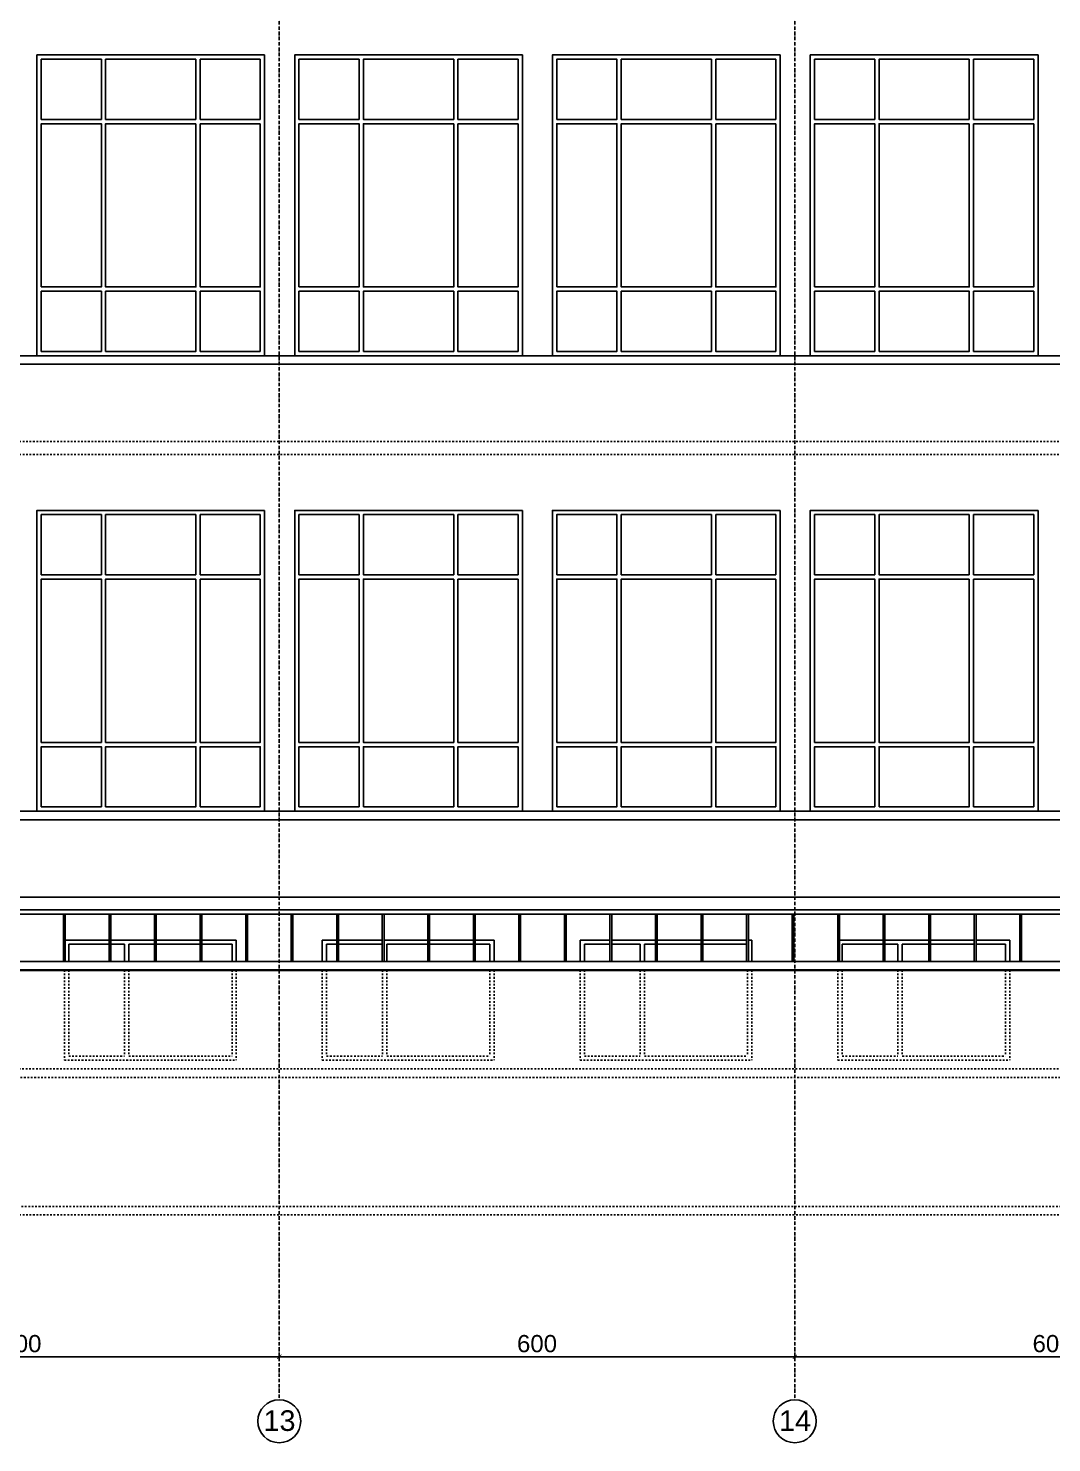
# Model space of a CAD drawing. Header units: inches. Extents: x -72385 to 39588, y -6525 to 66685.
# Drawn here: x -353 to 838, y 17991 to 19637 of the extents above; entities that cross this region are included whole.
import ezdxf

# ---------------------------------------------------------------- set-up
doc = ezdxf.new("R2010")
doc.units = ezdxf.units.IN
doc.header["$MEASUREMENT"] = 0
doc.linetypes.add('DashDot', pattern=[0.6, 0.4, -0.1, 0, -0.1])
doc.linetypes.add('Hidden', pattern=[0.4, 0.2, -0.2])
for name, color, linetype, lineweight in [('Надписи коти външни', 252, 'Continuous', 25), ('Надписи Оси', 252, 'Continuous', 25), ('Оси', 252, 'DashDot', 25), ('Фасади Разрези дебело', 7, 'Continuous', 35), ('Фасади Разрези пунктир', 253, 'Hidden', 25), ('Фасади Разрези тънко', 253, 'Continuous', 25)]:
    doc.layers.add(name, color=color, linetype=linetype, lineweight=lineweight)
doc.styles.add('Arial Regular', font='arial.ttf')
doc.styles.get("Standard").update_dxf_attribs({"font": 'arial.ttf'})
doc.dimstyles.new('Annotative', dxfattribs={"dimscale": 0, "dimtxt": 20, "dimasz": 5, "dimexe": 5, "dimexo": 5, "dimgap": 5, "dimtad": 1, "dimdec": 0, "dimzin": 0, "dimdsep": 46, "dimtxsty": 'Standard', "dimblk": 'ARCHTICK', "dimcen": 5, "dimdle": 5, "dimadec": 0, "dimazin": 0, "dimtfac": 1, "dimtdec": 0, "dimtofl": 0, "dimtmove": 0, "dimatfit": 3, "dimldrblk": 'ARCHTICK', "dimfxl": 5, "dimfxlon": 1, "dimtolj": 1, "dimtzin": 0, "dimarcsym": 1})

# ---------------------------------------------------------------- blocks, each defined once
blk = doc.blocks.new('_ArchTick')
at = {"color": 0, "linetype": 'ByBlock', "const_width": 0.15}
blk.add_lwpolyline([(-0.5, -0.5), (0.5, 0.5)], dxfattribs=at)
blk = doc.blocks.new('*D6975')
at = {"layer": 'Defpoints', "color": 0, "ltscale": 10, "transparency": 16777216}
for p in [(1138.957851424831, 18090.92473190827), (538.9578514248315, 18040.92473190827), (1138.957851424831, 18040.92473190827)]:
    blk.add_point(p, dxfattribs=at)
at = {"layer": 'Надписи коти външни', "color": 0, "lineweight": -2, "ltscale": 10, "transparency": 16777216}
for p, q in [((533.9578514248315, 18090.92473190827), (1143.957851424831, 18090.92473190827)), ((538.9578514248315, 18085.92473190827), (538.9578514248315, 18095.92473190827)), ((1138.957851424831, 18085.92473190827), (1138.957851424831, 18095.92473190827))]:
    blk.add_line(p, q, dxfattribs=at)
at = {"layer": 'Надписи коти външни', "color": 0, "lineweight": -2, "ltscale": 10, "transparency": 16777216, "xscale": 5, "yscale": 5, "zscale": 5, "rotation": 180}
blk.add_blockref('_ArchTick', (538.9578514248315, 18090.92473190827), dxfattribs=at)
at = {"layer": 'Надписи коти външни', "color": 0, "lineweight": -2, "ltscale": 10, "transparency": 16777216, "xscale": 5, "yscale": 5, "zscale": 5}
blk.add_blockref('_ArchTick', (1138.957851424831, 18090.92473190827), dxfattribs=at)
at = {"layer": 'Надписи коти външни', "color": 0, "ltscale": 10, "transparency": 16777216, "insert": (838.9578514248315, 18106.1361916627), "char_height": 20, "attachment_point": 5}
blk.add_mtext('\\A1;600', dxfattribs=at)
blk = doc.blocks.new('*D6977')
at = {"layer": 'Defpoints', "color": 0, "ltscale": 10, "transparency": 16777216}
for p in [(538.9578514248315, 18090.92473190827), (-61.04214857516854, 18040.92473190827), (538.9578514248315, 18040.92473190827)]:
    blk.add_point(p, dxfattribs=at)
at = {"layer": 'Надписи коти външни', "color": 0, "lineweight": -2, "ltscale": 10, "transparency": 16777216}
for p, q in [((-66.04214857516854, 18090.92473190827), (543.9578514248315, 18090.92473190827)), ((-61.04214857516854, 18085.92473190827), (-61.04214857516854, 18095.92473190827)), ((538.9578514248315, 18085.92473190827), (538.9578514248315, 18095.92473190827))]:
    blk.add_line(p, q, dxfattribs=at)
at = {"layer": 'Надписи коти външни', "color": 0, "lineweight": -2, "ltscale": 10, "transparency": 16777216, "xscale": 5, "yscale": 5, "zscale": 5, "rotation": 180}
blk.add_blockref('_ArchTick', (-61.04214857516854, 18090.92473190827), dxfattribs=at)
at = {"layer": 'Надписи коти външни', "color": 0, "lineweight": -2, "ltscale": 10, "transparency": 16777216, "xscale": 5, "yscale": 5, "zscale": 5}
blk.add_blockref('_ArchTick', (538.9578514248315, 18090.92473190827), dxfattribs=at)
at = {"layer": 'Надписи коти външни', "color": 0, "ltscale": 10, "transparency": 16777216, "insert": (238.9578514248315, 18106.1361916627), "char_height": 20, "attachment_point": 5}
blk.add_mtext('\\A1;600', dxfattribs=at)
blk = doc.blocks.new('*D6978')
at = {"layer": 'Defpoints', "color": 0, "ltscale": 10, "transparency": 16777216}
for p in [(-61.04214857516854, 18090.92473190827), (-661.0421485751685, 18040.92473190827), (-61.04214857516854, 18040.92473190827)]:
    blk.add_point(p, dxfattribs=at)
at = {"layer": 'Надписи коти външни', "color": 0, "lineweight": -2, "ltscale": 10, "transparency": 16777216}
for p, q in [((-666.0421485751685, 18090.92473190827), (-56.04214857516854, 18090.92473190827)), ((-661.0421485751685, 18085.92473190827), (-661.0421485751685, 18095.92473190827)), ((-61.04214857516854, 18085.92473190827), (-61.04214857516854, 18095.92473190827))]:
    blk.add_line(p, q, dxfattribs=at)
at = {"layer": 'Надписи коти външни', "color": 0, "lineweight": -2, "ltscale": 10, "transparency": 16777216, "xscale": 5, "yscale": 5, "zscale": 5, "rotation": 180}
blk.add_blockref('_ArchTick', (-661.0421485751685, 18090.92473190827), dxfattribs=at)
at = {"layer": 'Надписи коти външни', "color": 0, "lineweight": -2, "ltscale": 10, "transparency": 16777216, "xscale": 5, "yscale": 5, "zscale": 5}
blk.add_blockref('_ArchTick', (-61.04214857516854, 18090.92473190827), dxfattribs=at)
at = {"layer": 'Надписи коти външни', "color": 0, "ltscale": 10, "transparency": 16777216, "insert": (-361.0421485751685, 18106.1361916627), "char_height": 20, "attachment_point": 5}
blk.add_mtext('\\A1;600', dxfattribs=at)

msp = doc.modelspace()

# ---------------------------------------------------------------- linework, layer by layer
at = {"layer": 'Надписи Оси', "ltscale": 50}
for centre in [(-61.04214857516854, 18015.92473190827), (538.9578514248315, 18015.92473190827)]:
    msp.add_circle(centre, 25, dxfattribs=at)
at = {"layer": 'Оси', "ltscale": 10}
for p, q in [((-61.04214857516856, 21090.92473190828), (-61.04214857516854, 18040.92473190827)), ((538.9578514248315, 21090.92473190828), (538.9578514248315, 18040.92473190827))]:
    msp.add_line(p, q, dxfattribs=at)
at = {"layer": 'Фасади Разрези дебело', "ltscale": 10, "extrusion": (1.209102262755835e-15, 1, -2.220446049250313e-16)}
msp.add_line((-7523.617710028434, 18540.92473190827), (5572.362360510335, 18540.92473190826), dxfattribs=at)
at = {"layer": 'Фасади Разрези пунктир', "ltscale": 10, "extrusion": (1.209102262755835e-15, 1, -2.220446049250313e-16)}
for p, q in [((-7023.617710028434, 19155.92473190827), (3552.239193315716, 19155.92473190825)), ((-7023.617710028434, 19140.92473190827), (3552.239193315716, 19140.92473190824)), ((-7023.617710028434, 18610.92473190827), (3552.239193315716, 18610.92473190824)), ((-311.0193607820347, 18435.92473190826), (-111.0031545722013, 18435.92473190827)), ((-306.0193607820347, 18440.92473190827), (-241.0193607820347, 18440.92473190826)), ((-236.0193607820347, 18440.92473190826), (-116.0031545722022, 18440.92473190826)), ((-10.99505146730098, 18435.92473190826), (189.0211547425324, 18435.92473190827)), ((-5.995051467300982, 18440.92473190827), (59.00494853269902, 18440.92473190826)), ((64.00494853269902, 18440.92473190826), (184.0211547425315, 18440.92473190826)), ((289.0292578474136, 18435.92473190826), (489.045464057247, 18435.92473190826)), ((294.0292578474136, 18440.92473190827), (359.0292578474136, 18440.92473190826)), ((364.0292578474136, 18440.92473190826), (484.0454640572461, 18440.92473190826)), ((589.0535671621483, 18435.92473190827), (789.0697733719808, 18435.92473190827)), ((594.0535671621474, 18440.92473190827), (659.0535671621474, 18440.92473190826)), ((664.0535671621483, 18440.92473190826), (784.0697733719817, 18440.92473190826)), ((-628.1035680219584, 18425.92473190826), (4151.339606765436, 18425.92473190826)), ((-658.1019474009695, 18415.92473190826), (4181.342037696915, 18415.92473190826)), ((-7023.617710028434, 18255.92473190826), (5072.362360510333, 18255.92473190826)), ((-1909.030726457766, 18265.92473190826), (5072.362360510337, 18265.92473190825))]:
    msp.add_line(p, q, dxfattribs=at)
at = {"layer": 'Фасади Разрези пунктир', "ltscale": 10}
for p, q in [((-311.0193607820329, 18540.92473190826), (-311.0193607820347, 18435.92473190826)), ((-306.0193607820347, 18540.92473190826), (-306.0193607820347, 18440.92473190827)), ((-241.0193607820347, 18540.92473190826), (-241.0193607820347, 18440.92473190826)), ((-236.0193607820338, 18540.92473190826), (-236.0193607820356, 18440.92473190826)), ((-116.0031545722013, 18540.92473190826), (-116.0031545722022, 18440.92473190826)), ((-111.0031545722004, 18540.92473190826), (-111.0031545722013, 18435.92473190827)), ((-10.99505146730189, 18540.92473190826), (-10.99505146730098, 18435.92473190826)), ((-5.995051467301892, 18540.92473190826), (-5.995051467300982, 18440.92473190827)), ((59.00494853269811, 18540.92473190826), (59.00494853269902, 18440.92473190826)), ((64.00494853269902, 18540.92473190826), (64.00494853269811, 18440.92473190826)), ((184.0211547425315, 18540.92473190826), (184.0211547425315, 18440.92473190826)), ((189.0211547425324, 18540.92473190826), (189.0211547425324, 18435.92473190827)), ((289.0292578474146, 18540.92473190826), (289.0292578474136, 18435.92473190826)), ((294.0292578474127, 18540.92473190826), (294.0292578474136, 18440.92473190827)), ((359.0292578474136, 18540.92473190826), (359.0292578474136, 18440.92473190826)), ((364.0292578474136, 18540.92473190826), (364.0292578474127, 18440.92473190826)), ((484.045464057248, 18540.92473190826), (484.0454640572461, 18440.92473190826)), ((489.045464057248, 18540.92473190826), (489.045464057247, 18435.92473190826)), ((589.0535671621474, 18540.92473190826), (589.0535671621483, 18435.92473190827)), ((594.0535671621456, 18540.92473190826), (594.0535671621474, 18440.92473190827)), ((659.0535671621456, 18540.92473190826), (659.0535671621474, 18440.92473190826)), ((664.0535671621492, 18540.92473190826), (664.0535671621483, 18440.92473190826)), ((784.069773371979, 18540.92473190826), (784.0697733719817, 18440.92473190826)), ((789.0697733719808, 18540.92473190826), (789.0697733719808, 18435.92473190827))]:
    msp.add_line(p, q, dxfattribs=at)
at = {"layer": 'Фасади Разрези тънко', "ltscale": 10}
for p, q in [((-158.0549493925118, 19600.92473190826), (-158.0549493925137, 19530.92473190826)), ((-153.0549493924955, 19600.92473190826), (-153.0549493924982, 19530.92473190826)), ((-83.05494939250184, 19600.92473190826), (-83.05494939249729, 19530.92473190826)), ((141.9693599222082, 19600.92473190826), (141.9693599222064, 19530.92473190826)), ((146.9693599222237, 19600.92473190826), (146.9693599222219, 19530.92473190826)), ((216.9693599222182, 19600.92473190826), (216.9693599222228, 19530.92473190826)), ((441.9936692369365, 19600.92473190826), (441.9936692369338, 19530.92473190826)), ((446.993669236952, 19600.92473190826), (446.9936692369502, 19530.92473190826)), ((516.9936692369456, 19600.92473190826), (516.9936692369511, 19530.92473190826)), ((742.0179785516639, 19600.92473190826), (742.0179785516611, 19530.92473190826)), ((747.0179785516793, 19600.92473190826), (747.0179785516766, 19530.92473190826)), ((817.017978551673, 19600.92473190826), (817.0179785516784, 19530.92473190826)), ((-158.05494939251, 19070.92473190825), (-158.0549493925118, 19000.92473190826)), ((-153.0549493924946, 19070.92473190826), (-153.0549493924964, 19000.92473190826)), ((-83.05494939250002, 19070.92473190826), (-83.05494939249638, 19000.92473190826)), ((141.9693599222101, 19070.92473190826), (141.9693599222082, 19000.92473190826)), ((146.9693599222255, 19070.92473190826), (146.9693599222237, 19000.92473190827)), ((216.9693599222192, 19070.92473190826), (216.9693599222246, 19000.92473190826)), ((441.9936692369383, 19070.92473190826), (441.9936692369347, 19000.92473190826)), ((446.9936692369538, 19070.92473190826), (446.9936692369511, 19000.92473190826)), ((516.9936692369474, 19070.92473190826), (516.993669236952, 19000.92473190826)), ((742.0179785516657, 19070.92473190826), (742.017978551663, 19000.92473190826)), ((747.0179785516812, 19070.92473190826), (747.0179785516784, 19000.92473190826)), ((817.0179785516748, 19070.92473190826), (817.0179785516793, 19000.92473190826)), ((-312.1035680219575, 18605.9247319083), (-312.1035680219584, 18550.92473190831)), ((-310.1035680219575, 18605.92473190831), (-310.1035680219593, 18550.9247319083)), ((-259.1035680219575, 18605.9247319083), (-259.1035680219584, 18550.9247319083)), ((-257.1035680219584, 18605.9247319083), (-257.1035680219602, 18550.9247319083)), ((-206.1035680219584, 18605.9247319083), (-206.1035680219575, 18550.9247319083)), ((-204.1035680219584, 18605.9247319083), (-204.1035680219593, 18550.9247319083)), ((-153.1035680219584, 18605.92473190827), (-153.1035680219584, 18550.92473190826)), ((-151.1035680219584, 18605.92473190827), (-151.1035680219584, 18550.92473190827)), ((-100.1035680219584, 18605.92473190826), (-100.1035680219584, 18550.92473190826)), ((-98.10356802195747, 18605.92473190826), (-98.10356802195838, 18550.92473190826)), ((-47.10356802195747, 18605.92473190826), (-47.10356802195838, 18550.92473190826)), ((-45.10356802195747, 18605.92473190826), (-45.10356802195747, 18550.92473190826)), ((5.896431978042528, 18605.9247319082), (5.896431978041619, 18550.9247319082)), ((7.896431978042528, 18605.92473190821), (7.89643197804071, 18550.9247319082)), ((58.89643197804253, 18605.9247319082), (58.89643197804162, 18550.9247319082)), ((60.89643197804253, 18605.9247319082), (60.89643197804162, 18550.9247319082)), ((111.8964319780434, 18605.92473190825), (111.8964319780425, 18550.92473190825)), ((113.8964319780425, 18605.92473190825), (113.8964319780416, 18550.92473190825)), ((164.8964319780425, 18605.92473190825), (164.8964319780425, 18550.92473190824)), ((166.8964319780425, 18605.92473190825), (166.8964319780416, 18550.92473190825)), ((217.8964319780425, 18605.92473190824), (217.8964319780416, 18550.92473190824)), ((219.8964319780425, 18605.92473190824), (219.8964319780416, 18550.92473190824)), ((270.8964319780416, 18605.92473190821), (270.8964319780416, 18550.92473190821)), ((272.8964319780425, 18605.92473190821), (272.8964319780416, 18550.92473190821)), ((323.8964319780425, 18605.92473190821), (323.8964319780416, 18550.92473190821)), ((325.8964319780425, 18605.92473190821), (325.8964319780416, 18550.92473190821)), ((376.8964319780425, 18605.9247319082), (376.8964319780416, 18550.9247319082)), ((378.8964319780425, 18605.92473190821), (378.8964319780416, 18550.9247319082)), ((429.8964319780425, 18605.92473190821), (429.8964319780416, 18550.9247319082)), ((431.8964319780425, 18605.9247319082), (431.8964319780425, 18550.92473190821)), ((482.8964319780425, 18605.9247319082), (482.8964319780425, 18550.9247319082)), ((484.8964319780416, 18605.9247319082), (484.8964319780416, 18550.9247319082)), ((535.8964319780425, 18605.92473190825), (535.8964319780425, 18550.92473190825)), ((537.8964319780425, 18605.92473190825), (537.8964319780416, 18550.92473190825)), ((588.8964319780434, 18605.92473190825), (588.8964319780416, 18550.92473190824)), ((590.8964319780425, 18605.92473190825), (590.8964319780416, 18550.92473190825)), ((641.8964319780434, 18605.92473190824), (641.8964319780416, 18550.92473190824)), ((643.8964319780425, 18605.92473190824), (643.8964319780416, 18550.92473190824)), ((694.8964319780434, 18605.92473190821), (694.8964319780425, 18550.92473190821)), ((696.8964319780434, 18605.92473190821), (696.8964319780425, 18550.92473190821)), ((747.8964319780434, 18605.92473190821), (747.8964319780425, 18550.92473190821)), ((749.8964319780434, 18605.92473190821), (749.8964319780416, 18550.92473190821)), ((800.8964319780434, 18605.9247319082), (800.8964319780425, 18550.9247319082)), ((802.8964319780434, 18605.92473190821), (802.8964319780425, 18550.9247319082)), ((-306.0193607820338, 18570.92473190826), (-306.0193607820347, 18550.92473190825)), ((-241.0193607820347, 18570.92473190826), (-241.0193607820347, 18550.92473190825)), ((-236.0193607820356, 18570.92473190826), (-236.0193607820347, 18550.92473190825)), ((-116.0031545722022, 18570.92473190826), (-116.0031545722013, 18550.92473190825)), ((-111.0031545722013, 18575.92473190826), (-111.0031545722013, 18550.92473190825)), ((-10.99505146730189, 18575.92473190826), (-10.99505146730098, 18550.92473190825)), ((-5.995051467300982, 18570.92473190826), (-5.995051467301892, 18550.92473190825)), ((64.00494853269811, 18570.92473190826), (64.00494853269902, 18550.92473190825)), ((184.0211547425315, 18570.92473190826), (184.0211547425324, 18550.92473190825)), ((189.0211547425315, 18575.92473190826), (189.0211547425324, 18550.92473190825)), ((289.0292578474136, 18575.92473190826), (289.0292578474136, 18550.92473190825)), ((294.0292578474146, 18570.92473190826), (294.0292578474127, 18550.92473190825)), ((359.0292578474136, 18570.92473190826), (359.0292578474127, 18550.92473190825)), ((364.0292578474127, 18570.92473190826), (364.0292578474136, 18550.92473190825)), ((489.045464057247, 18575.92473190826), (489.045464057247, 18550.92473190825)), ((594.0535671621483, 18570.92473190826), (594.0535671621474, 18550.92473190825)), ((659.0535671621483, 18570.92473190826), (659.0535671621465, 18550.92473190825)), ((664.0535671621483, 18570.92473190826), (664.0535671621474, 18550.92473190826)), ((784.0697733719808, 18570.92473190826), (784.0697733719808, 18550.92473190825)), ((789.0697733719808, 18575.92473190826), (789.0697733719808, 18550.92473190825))]:
    msp.add_line(p, q, dxfattribs=at)
at = {"layer": 'Фасади Разрези тънко', "ltscale": 10, "extrusion": (2.543104615781999e-15, 1, -2.220446049250313e-16)}
for p, q in [((-153.0549493924964, 19600.92473190827), (-83.05494939250184, 19600.92473190826)), ((146.9693599222237, 19600.92473190827), (216.9693599222182, 19600.92473190826)), ((446.993669236952, 19600.92473190826), (516.9936692369456, 19600.92473190826)), ((747.0179785516793, 19600.92473190827), (817.017978551673, 19600.92473190826)), ((-153.0549493924982, 19530.92473190826), (-83.05494939249002, 19530.92473190826)), ((-153.0549493925, 19525.92473190826), (-83.05494939249184, 19525.92473190826)), ((146.9693599222219, 19530.92473190826), (216.9693599222301, 19530.92473190826)), ((146.9693599222192, 19525.92473190827), (216.9693599222283, 19525.92473190826)), ((446.9936692369502, 19530.92473190826), (516.9936692369583, 19530.92473190826)), ((446.9936692369474, 19525.92473190826), (516.9936692369556, 19525.92473190826)), ((747.0179785516766, 19530.92473190826), (817.0179785516857, 19530.92473190826)), ((747.0179785516748, 19525.92473190826), (817.017978551683, 19525.92473190826)), ((-153.0549493924946, 19070.92473190826), (-83.05494939250002, 19070.92473190826)), ((146.9693599222255, 19070.92473190827), (216.9693599222192, 19070.92473190826)), ((446.9936692369538, 19070.92473190826), (516.9936692369474, 19070.92473190826)), ((747.0179785516812, 19070.92473190826), (817.0179785516748, 19070.92473190826)), ((-153.0549493924964, 19000.92473190826), (-83.0549493924891, 19000.92473190826)), ((-153.0549493924991, 18995.92473190826), (-83.05494939249093, 18995.92473190826)), ((146.9693599222237, 19000.92473190827), (216.9693599222319, 19000.92473190826)), ((146.969359922221, 18995.92473190826), (216.9693599222301, 18995.92473190826)), ((446.9936692369511, 19000.92473190826), (516.9936692369592, 19000.92473190826)), ((446.9936692369483, 18995.92473190826), (516.9936692369565, 18995.92473190826)), ((747.0179785516784, 19000.92473190826), (817.0179785516866, 19000.92473190826)), ((747.0179785516766, 18995.92473190826), (817.0179785516848, 18995.92473190826))]:
    msp.add_line(p, q, dxfattribs=at)
at = {"layer": 'Фасади Разрези тънко', "ltscale": 10, "extrusion": (1.209102262755835e-15, 1, -2.220446049250313e-16)}
for p, q in [((-1858.197969194158, 19255.92473190827), (3552.239193315716, 19255.92473190826)), ((-1858.197969194158, 19245.92473190828), (3552.239193315716, 19245.92473190826)), ((-658.1007319352416, 18725.92473190826), (3552.239193315716, 18725.92473190826)), ((-658.1007319352416, 18715.92473190826), (3552.239193315716, 18715.92473190825)), ((-628.1035680219593, 18625.92473190826), (3552.239193315716, 18625.92473190826)), ((-628.1035680219607, 18610.92473190825), (3552.239193315716, 18610.92473190825)), ((-628.1035680219602, 18605.92473190825), (3552.239193315716, 18605.92473190825)), ((-310.1035680219584, 18575.92473190826), (-259.1035680219584, 18575.92473190825)), ((-306.0193607820338, 18570.92473190826), (-259.1035680219584, 18570.92473190826)), ((-257.1035680219584, 18575.92473190826), (-206.1035680219575, 18575.92473190826)), ((-257.1035680219593, 18570.92473190826), (-241.0193607820347, 18570.92473190826)), ((-236.0193607820356, 18570.92473190826), (-206.1035680219575, 18570.92473190826)), ((-204.1035680219584, 18575.92473190826), (-153.1035680219566, 18575.92473190826)), ((-204.1035680219584, 18570.92473190826), (-153.1035680219575, 18570.92473190826)), ((-151.1035680219575, 18575.92473190826), (-111.0031545722013, 18575.92473190826)), ((-151.1035680219575, 18570.92473190826), (-116.0031545722022, 18570.92473190826)), ((-10.99505146730189, 18575.92473190826), (5.896431978041619, 18575.92473190826)), ((-5.995051467300982, 18570.92473190826), (5.89643197804071, 18570.92473190826)), ((7.896431978041619, 18575.92473190826), (58.89643197804162, 18575.92473190826)), ((7.89643197804071, 18570.92473190826), (58.89643197804162, 18570.92473190826)), ((60.89643197804253, 18575.92473190826), (111.8964319780425, 18575.92473190826)), ((64.00494853269811, 18570.92473190826), (111.8964319780416, 18570.92473190826)), ((113.8964319780416, 18575.92473190826), (164.8964319780416, 18575.92473190826)), ((113.8964319780416, 18570.92473190826), (164.8964319780425, 18570.92473190826)), ((166.8964319780425, 18575.92473190826), (189.0211547425315, 18575.92473190826)), ((166.8964319780425, 18570.92473190826), (184.0211547425315, 18570.92473190826)), ((289.0292578474136, 18575.92473190826), (323.8964319780425, 18575.92473190826)), ((294.0292578474146, 18570.92473190826), (323.8964319780416, 18570.92473190826)), ((325.8964319780407, 18575.92473190826), (376.8964319780416, 18575.92473190826)), ((325.8964319780416, 18570.92473190826), (359.0292578474136, 18570.92473190826)), ((364.0292578474127, 18570.92473190826), (376.8964319780407, 18570.92473190826)), ((378.8964319780416, 18575.92473190826), (429.8964319780416, 18575.92473190826)), ((378.8964319780407, 18570.92473190826), (429.8964319780416, 18570.92473190826)), ((431.8964319780425, 18575.92473190826), (482.8964319780425, 18575.92473190826)), ((431.8964319780425, 18570.92473190827), (482.8964319780425, 18570.92473190826)), ((484.8964319780416, 18575.92473190826), (489.045464057247, 18575.92473190826)), ((590.8964319780434, 18575.92473190826), (641.8964319780425, 18575.92473190826)), ((594.0535671621483, 18570.92473190826), (641.8964319780425, 18570.92473190826)), ((643.8964319780425, 18575.92473190826), (694.8964319780425, 18575.92473190826)), ((643.8964319780407, 18570.92473190826), (659.0535671621483, 18570.92473190827)), ((664.0535671621483, 18570.92473190826), (694.8964319780407, 18570.92473190827)), ((696.8964319780416, 18575.92473190826), (747.8964319780407, 18575.92473190826)), ((696.8964319780416, 18570.92473190826), (747.8964319780407, 18570.92473190826)), ((749.8964319780416, 18575.92473190826), (789.0697733719808, 18575.92473190826)), ((749.8964319780407, 18570.92473190826), (784.0697733719808, 18570.92473190826)), ((-628.1035680219593, 18550.92473190826), (3552.239193315716, 18550.92473190826))]:
    msp.add_line(p, q, dxfattribs=at)
at = {"layer": 'Фасади Разрези тънко', "ltscale": 10}
for points in [[(-78.05494939249911, 19605.92473190826, -1.541056840872781e-10), (-343.0764226205156, 19605.92473190826, -6.241630937532663e-13), (-343.0764226205129, 19255.92473190827, 4.03896783473158e-27), (-78.05494939249638, 19255.92473190826, 6.651794520430159e-12), (-78.05494939249911, 19605.92473190826, 3.013815713338447e-12)], [(221.969359922221, 19605.92473190826, -1.577436628943697e-10), (-43.0521133057955, 19605.92473190826, -4.26214190084488e-12), (-43.05211330579277, 19255.92473190827, -3.63797880709161e-12), (221.9693599222237, 19255.92473190827, 3.013815713338546e-12), (221.969359922221, 19605.92473190826, -6.24163093753167e-13)], [(521.9936692369492, 19605.92473190826, -1.541056840872781e-10), (256.9721960089328, 19605.92473190826, -6.241630937532663e-13), (256.9721960089355, 19255.92473190826, 4.03896783473158e-27), (521.993669236952, 19255.92473190826, 6.651794520430159e-12), (521.9936692369492, 19605.92473190826, 3.013815713338447e-12)], [(822.0179785516766, 19605.92473190826, -1.577436628943697e-10), (556.9965053236592, 19605.92473190827, -4.26214190084488e-12), (556.996505323662, 19255.92473190827, -3.63797880709161e-12), (822.0179785516784, 19255.92473190827, 3.013815713338546e-12), (822.0179785516766, 19605.92473190826, -6.24163093753167e-13)], [(-158.0549493925137, 19530.92473190826, -1.077753942057459e-10), (-263.0764226205092, 19530.92473190827, -4.695445297527698e-11), (-263.0764226205001, 19600.92473190826, -6.152464781282111e-13), (-158.0549493925191, 19600.92473190826, -1.099064024712357e-10)], [(141.9693599222064, 19530.92473190826, -1.114133730128375e-10), (36.94788669421087, 19530.92473190827, -5.05924317823686e-11), (36.94788669421996, 19600.92473190826, -4.253225285219824e-12), (141.969359922201, 19600.92473190826, -1.135443812783274e-10)], [(441.9936692369338, 19530.92473190826, -1.077753942057459e-10), (336.9721960089382, 19530.92473190827, -4.695445297527698e-11), (336.9721960089482, 19600.92473190826, -6.152464781282111e-13), (441.9936692369292, 19600.92473190826, -1.099064024712357e-10)], [(742.0179785516611, 19530.92473190827, -1.114133730128375e-10), (636.9965053236656, 19530.92473190827, -5.05924317823686e-11), (636.9965053236756, 19600.92473190826, -4.253225285219824e-12), (742.0179785516566, 19600.92473190826, -1.135443812783274e-10)], [(-158.0549493925082, 19525.92473190826, -1.077753942057501e-10), (-263.076422620511, 19525.92473190826, -4.695445297527698e-11), (-263.0764226205174, 19335.92473190826, -1.426658500007374e-13), (-158.0549493925, 19335.92473190826, 4.643868312969252e-12), (-158.0549493925091, 19525.92473190826, -1.001324488073997e-12)], [(-153.0549493925, 19525.92473190826, -1.001324488074179e-12), (-153.0549493924918, 19335.92473190826, -1.053728246642914e-11), (-83.05494939248365, 19335.92473190826, 6.526299132464194e-12), (-83.05494939249911, 19525.92473190826, -1.068888638823628e-12)], [(141.969359922211, 19525.92473190826, -1.114133730128418e-10), (36.94788669420814, 19525.92473190827, -5.05924317823686e-11), (36.94788669420359, 19335.92473190826, -3.780644657092351e-12), (141.9693599222201, 19335.92473190826, 1.005889505877637e-12), (141.969359922211, 19525.92473190827, -4.63930329516561e-12)], [(146.9693599222192, 19525.92473190827, -4.639303295165793e-12), (146.9693599222292, 19335.92473190827, -1.417526127352075e-11), (216.9693599222373, 19335.92473190826, 2.888320325372582e-12), (216.969359922221, 19525.92473190826, -4.706867445915242e-12)], [(441.9936692369392, 19525.92473190826, -1.077753942057501e-10), (336.9721960089355, 19525.92473190826, -4.695445297527698e-11), (336.97219600893, 19335.92473190826, -1.426658500007374e-13), (441.9936692369474, 19335.92473190826, 4.643868312969252e-12), (441.9936692369392, 19525.92473190827, -1.001324488073997e-12)], [(446.9936692369474, 19525.92473190826, -1.001324488074179e-12), (446.9936692369556, 19335.92473190827, -1.053728246642914e-11), (516.9936692369647, 19335.92473190826, 6.526299132464194e-12), (516.9936692369483, 19525.92473190826, -1.068888638823628e-12)], [(742.0179785516666, 19525.92473190826, -1.114133730128418e-10), (636.9965053236638, 19525.92473190826, -5.05924317823686e-11), (636.9965053236583, 19335.92473190826, -3.780644657092351e-12), (742.0179785516757, 19335.92473190827, 1.005889505877637e-12), (742.0179785516666, 19525.92473190827, -4.63930329516561e-12)], [(747.0179785516748, 19525.92473190826, -4.639303295165793e-12), (747.0179785516839, 19335.92473190826, -1.417526127352075e-11), (817.017978551693, 19335.92473190826, 2.888320325372582e-12), (817.0179785516757, 19525.92473190826, -4.706867445915242e-12)], [(-78.05494939249729, 19075.92473190826, -1.541056840872781e-10), (-343.0764226205138, 19075.92473190826, -6.241630937532663e-13), (-343.076422620511, 18725.92473190826, 4.03896783473158e-27), (-78.05494939249456, 18725.92473190826, 6.651794520430159e-12), (-78.05494939249729, 19075.92473190826, 3.013815713338447e-12)], [(-158.0549493925118, 19000.92473190826, -1.077753942057459e-10), (-263.0764226205083, 19000.92473190827, -4.695445297527698e-11), (-263.0764226204983, 19070.92473190826, -6.152464781282111e-13), (-158.0549493925173, 19070.92473190826, -1.099064024712357e-10)], [(221.9693599222228, 19075.92473190826, -1.577436628943697e-10), (-43.05211330579368, 19075.92473190826, -4.26214190084488e-12), (-43.05211330579095, 18725.92473190827, -3.63797880709161e-12), (221.9693599222255, 18725.92473190826, 3.013815713338546e-12), (221.9693599222228, 19075.92473190826, -6.24163093753167e-13)], [(141.9693599222073, 19000.92473190826, -1.114133730128375e-10), (36.94788669421177, 19000.92473190827, -5.05924317823686e-11), (36.94788669422178, 19070.92473190826, -4.253225285219824e-12), (141.9693599222028, 19070.92473190826, -1.135443812783274e-10)], [(521.9936692369511, 19075.92473190826, -1.541056840872781e-10), (256.9721960089346, 19075.92473190826, -6.241630937532663e-13), (256.9721960089364, 18725.92473190826, 4.03896783473158e-27), (521.9936692369538, 18725.92473190826, 6.651794520430159e-12), (521.9936692369511, 19075.92473190826, 3.013815713338447e-12)], [(441.9936692369347, 19000.92473190826, -1.077753942057459e-10), (336.9721960089391, 19000.92473190827, -4.695445297527698e-11), (336.97219600895, 19070.92473190826, -6.152464781282111e-13), (441.9936692369311, 19070.92473190826, -1.099064024712357e-10)], [(822.0179785516775, 19075.92473190826, -1.577436628943697e-10), (556.996505323661, 19075.92473190826, -4.26214190084488e-12), (556.9965053236638, 18725.92473190826, -3.63797880709161e-12), (822.0179785516802, 18725.92473190826, 3.013815713338546e-12), (822.0179785516775, 19075.92473190826, -6.24163093753167e-13)], [(742.017978551663, 19000.92473190826, -1.114133730128375e-10), (636.9965053236674, 19000.92473190827, -5.05924317823686e-11), (636.9965053236774, 19070.92473190826, -4.253225285219824e-12), (742.0179785516575, 19070.92473190826, -1.135443812783274e-10)], [(-158.0549493925082, 18995.92473190826, -1.077753942057501e-10), (-263.076422620511, 18995.92473190826, -4.695445297527698e-11), (-263.0764226205156, 18805.92473190826, -1.426658500007374e-13), (-158.0549493924982, 18805.92473190826, 4.643868312969252e-12), (-158.0549493925082, 18995.92473190826, -1.001324488073997e-12)], [(-153.0549493924991, 18995.92473190826, -1.001324488074179e-12), (-153.05494939249, 18805.92473190826, -1.053728246642914e-11), (-83.05494939248183, 18805.92473190826, 6.526299132464194e-12), (-83.0549493924982, 18995.92473190826, -1.068888638823628e-12)], [(141.9693599222128, 18995.92473190826, -1.114133730128418e-10), (36.94788669420996, 18995.92473190826, -5.05924317823686e-11), (36.9478866942045, 18805.92473190826, -3.780644657092351e-12), (141.9693599222219, 18805.92473190826, 1.005889505877637e-12), (141.9693599222128, 18995.92473190826, -4.63930329516561e-12)], [(146.969359922221, 18995.92473190826, -4.639303295165793e-12), (146.9693599222301, 18805.92473190826, -1.417526127352075e-11), (216.9693599222392, 18805.92473190826, 2.888320325372582e-12), (216.9693599222228, 18995.92473190826, -4.706867445915242e-12)], [(441.9936692369401, 18995.92473190826, -1.077753942057501e-10), (336.9721960089373, 18995.92473190826, -4.695445297527698e-11), (336.9721960089319, 18805.92473190826, -1.426658500007374e-13), (441.9936692369492, 18805.92473190826, 4.643868312969252e-12), (441.9936692369401, 18995.92473190826, -1.001324488073997e-12)], [(446.9936692369483, 18995.92473190826, -1.001324488074179e-12), (446.9936692369574, 18805.92473190826, -1.053728246642914e-11), (516.9936692369665, 18805.92473190826, 6.526299132464194e-12), (516.9936692369492, 18995.92473190826, -1.068888638823628e-12)], [(742.0179785516684, 18995.92473190826, -1.114133730128418e-10), (636.9965053236656, 18995.92473190826, -5.05924317823686e-11), (636.9965053236601, 18805.92473190826, -3.780644657092351e-12), (742.0179785516775, 18805.92473190826, 1.005889505877637e-12), (742.0179785516684, 18995.92473190827, -4.63930329516561e-12)], [(747.0179785516766, 18995.92473190826, -4.639303295165793e-12), (747.0179785516857, 18805.92473190827, -1.417526127352075e-11), (817.0179785516939, 18805.92473190826, 2.888320325372582e-12), (817.0179785516775, 18995.92473190826, -4.706867445915242e-12)]]:
    msp.add_polyline3d(points, dxfattribs=at)
for points in [[(-338.0764226205192, 19530.92473190827, -2.805642632232974e-12), (-338.0764226205165, 19600.92473190826, -3.519806211346616e-12), (-268.0764226205229, 19600.92473190826, -4.488743644265714e-11), (-268.0764226205174, 19530.92473190826, -4.904138593775676e-13)], [(-38.05211330579914, 19530.92473190827, -6.443621439324588e-12), (-38.05211330579641, 19600.92473190827, -7.157785018438229e-12), (31.94788669419722, 19600.92473190826, -4.852541524974876e-11), (31.94788669420268, 19530.92473190826, -4.128392666469181e-12)], [(261.9721960089291, 19530.92473190827, -2.805642632232974e-12), (261.9721960089319, 19600.92473190826, -3.519806211346616e-12), (331.9721960089255, 19600.92473190826, -4.488743644265714e-11), (331.9721960089291, 19530.92473190826, -4.904138593775676e-13)], [(561.9965053236565, 19530.92473190827, -6.443621439324588e-12), (561.9965053236583, 19600.92473190827, -7.157785018438229e-12), (631.9965053236529, 19600.92473190826, -4.852541524974876e-11), (631.9965053236574, 19530.92473190827, -4.128392666469181e-12)], [(-338.0764226205192, 19335.92473190826, 1.25495387966151e-13), (-268.076422620511, 19335.92473190826, 1.882430819494583e-12), (-268.0764226205138, 19525.92473190826, -4.814972437525188e-13), (-338.076422620521, 19525.92473190826, -3.519806211344811e-12)], [(-38.05211330579914, 19335.92473190826, -3.512483419125463e-12), (31.94788669420905, 19335.92473190826, -1.75554798759703e-12), (31.94788669420723, 19525.92473190826, -4.119476050844132e-12), (-38.05211330580096, 19525.92473190826, -7.157785018436425e-12)], [(261.9721960089282, 19335.92473190826, 1.25495387966151e-13), (331.9721960089364, 19335.92473190826, 1.882430819494583e-12), (331.9721960089346, 19525.92473190826, -4.814972437525188e-13), (261.9721960089273, 19525.92473190826, -3.519806211344811e-12)], [(561.9965053236565, 19335.92473190827, -3.512483419125463e-12), (631.9965053236647, 19335.92473190826, -1.75554798759703e-12), (631.9965053236629, 19525.92473190826, -4.119476050844132e-12), (561.9965053236538, 19525.92473190826, -7.157785018436425e-12)], [(-338.0764226205101, 19260.92473190827, -5.101168422313003e-14), (-268.0764226205156, 19260.92473190826, 1.754372589266581e-12), (-268.0764226205138, 19330.92473190826, -1.337492343756882e-13), (-338.0764226205147, 19330.92473190826, 1.254953879663336e-13)], [(-263.076422620522, 19260.92473190827, 1.883328608801413e-12), (-158.0549493925046, 19260.92473190826, 4.591958839438558e-12), (-158.0549493924955, 19330.92473190826, -1.078822872901731e-11), (-263.0764226205274, 19330.92473190826, 2.007926207460547e-12)], [(-83.05494939249547, 19260.92473190826, -1.460776722198454e-11), (-83.05494939249274, 19330.92473190826, -1.103145967171553e-11), (-153.0549493924946, 19330.92473190827, 4.769363700935762e-12), (-153.0549493924891, 19260.92473190826, -1.430147640525361e-11)], [(-38.05211330578913, 19260.92473190827, -3.688990491314744e-12), (31.9478866942045, 19260.92473190827, -1.883606217825032e-12), (31.94788669420723, 19330.92473190826, -3.771728041467302e-12), (-38.05211330579368, 19330.92473190827, -3.51248341912528e-12)], [(36.94788669419813, 19260.92473190827, -1.7546501982902e-12), (141.9693599222155, 19260.92473190827, 9.539800323469446e-13), (141.9693599222255, 19330.92473190827, -1.442620753610892e-11), (36.94788669419358, 19330.92473190827, -1.630052599631066e-12)], [(216.9693599222246, 19260.92473190827, -1.824574602907615e-11), (216.9693599222283, 19330.92473190827, -1.466943847880714e-11), (146.9693599222264, 19330.92473190827, 1.131384893844149e-12), (146.9693599222319, 19260.92473190826, -1.793945521234522e-11)], [(261.9721960089382, 19260.92473190827, -5.101168422313003e-14), (331.9721960089319, 19260.92473190826, 1.754372589266581e-12), (331.9721960089346, 19330.92473190826, -1.337492343756882e-13), (261.9721960089337, 19330.92473190826, 1.254953879663336e-13)], [(336.9721960089264, 19260.92473190827, 1.883328608801413e-12), (441.9936692369429, 19260.92473190826, 4.591958839438558e-12), (441.9936692369529, 19330.92473190826, -1.078822872901731e-11), (336.9721960089209, 19330.92473190826, 2.007926207460547e-12)], [(516.9936692369529, 19260.92473190826, -1.460776722198454e-11), (516.9936692369547, 19330.92473190826, -1.103145967171553e-11), (446.9936692369538, 19330.92473190827, 4.769363700935762e-12), (446.9936692369592, 19260.92473190826, -1.430147640525361e-11)], [(561.9965053236656, 19260.92473190827, -3.688990491314744e-12), (631.9965053236592, 19260.92473190827, -1.883606217825032e-12), (631.9965053236629, 19330.92473190826, -3.771728041467302e-12), (561.996505323661, 19330.92473190827, -3.51248341912528e-12)], [(636.9965053236529, 19260.92473190827, -1.7546501982902e-12), (742.0179785516702, 19260.92473190827, 9.539800323469446e-13), (742.0179785516812, 19330.92473190827, -1.442620753610892e-11), (636.9965053236492, 19330.92473190827, -1.630052599631066e-12)], [(817.0179785516802, 19260.92473190827, -1.824574602907615e-11), (817.017978551683, 19330.92473190827, -1.466943847880714e-11), (747.0179785516821, 19330.92473190827, 1.131384893844149e-12), (747.0179785516866, 19260.92473190827, -1.793945521234522e-11)], [(-338.0764226205174, 19000.92473190826, -2.805642632232974e-12), (-338.0764226205147, 19070.92473190826, -3.519806211346616e-12), (-268.076422620521, 19070.92473190825, -4.488743644265714e-11), (-268.0764226205165, 19000.92473190826, -4.904138593775676e-13)], [(-38.05211330579732, 19000.92473190827, -6.443621439324588e-12), (-38.05211330579459, 19070.92473190826, -7.157785018438229e-12), (31.94788669419904, 19070.92473190826, -4.852541524974876e-11), (31.94788669420359, 19000.92473190826, -4.128392666469181e-12)], [(261.972196008931, 19000.92473190826, -2.805642632232974e-12), (261.9721960089328, 19070.92473190826, -3.519806211346616e-12), (331.9721960089273, 19070.92473190826, -4.488743644265714e-11), (331.972196008931, 19000.92473190826, -4.904138593775676e-13)], [(561.9965053236583, 19000.92473190827, -6.443621439324588e-12), (561.9965053236601, 19070.92473190826, -7.157785018438229e-12), (631.9965053236538, 19070.92473190826, -4.852541524974876e-11), (631.9965053236592, 19000.92473190826, -4.128392666469181e-12)], [(-338.0764226205183, 18805.92473190826, 1.25495387966151e-13), (-268.0764226205101, 18805.92473190826, 1.882430819494583e-12), (-268.0764226205119, 18995.92473190826, -4.814972437525188e-13), (-338.0764226205201, 18995.92473190826, -3.519806211344811e-12)], [(-38.05211330579732, 18805.92473190826, -3.512483419125463e-12), (31.94788669421087, 18805.92473190826, -1.75554798759703e-12), (31.94788669420905, 18995.92473190826, -4.119476050844132e-12), (-38.05211330579914, 18995.92473190826, -7.157785018436425e-12)], [(261.97219600893, 18805.92473190826, 1.25495387966151e-13), (331.9721960089382, 18805.92473190826, 1.882430819494583e-12), (331.9721960089364, 18995.92473190826, -4.814972437525188e-13), (261.9721960089282, 18995.92473190826, -3.519806211344811e-12)], [(561.9965053236583, 18805.92473190826, -3.512483419125463e-12), (631.9965053236656, 18805.92473190826, -1.75554798759703e-12), (631.9965053236647, 18995.92473190826, -4.119476050844132e-12), (561.9965053236556, 18995.92473190826, -7.157785018436425e-12)], [(-338.0764226205083, 18730.92473190826, -5.101168422313003e-14), (-268.0764226205138, 18730.92473190826, 1.754372589266581e-12), (-268.0764226205119, 18800.92473190826, -1.337492343756882e-13), (-338.0764226205129, 18800.92473190826, 1.254953879663336e-13)], [(-263.0764226205201, 18730.92473190826, 1.883328608801413e-12), (-158.0549493925027, 18730.92473190826, 4.591958839438558e-12), (-158.0549493924937, 18800.92473190826, -1.078822872901731e-11), (-263.0764226205256, 18800.92473190826, 2.007926207460547e-12)], [(-83.05494939249365, 18730.92473190826, -1.460776722198454e-11), (-83.05494939249093, 18800.92473190826, -1.103145967171553e-11), (-153.0549493924927, 18800.92473190826, 4.769363700935762e-12), (-153.0549493924873, 18730.92473190826, -1.430147640525361e-11)], [(-38.05211330578823, 18730.92473190827, -3.688990491314744e-12), (31.94788669420541, 18730.92473190826, -1.883606217825032e-12), (31.94788669420814, 18800.92473190826, -3.771728041467302e-12), (-38.05211330579186, 18800.92473190826, -3.51248341912528e-12)], [(36.94788669419995, 18730.92473190827, -1.7546501982902e-12), (141.9693599222164, 18730.92473190826, 9.539800323469446e-13), (141.9693599222273, 18800.92473190826, -1.442620753610892e-11), (36.9478866941954, 18800.92473190826, -1.630052599631066e-12)], [(216.9693599222264, 18730.92473190826, -1.824574602907615e-11), (216.9693599222292, 18800.92473190826, -1.466943847880714e-11), (146.9693599222283, 18800.92473190827, 1.131384893844149e-12), (146.9693599222328, 18730.92473190826, -1.793945521234522e-11)], [(261.97219600894, 18730.92473190826, -5.101168422313003e-14), (331.9721960089337, 18730.92473190826, 1.754372589266581e-12), (331.9721960089364, 18800.92473190826, -1.337492343756882e-13), (261.9721960089346, 18800.92473190826, 1.254953879663336e-13)], [(336.9721960089273, 18730.92473190826, 1.883328608801413e-12), (441.9936692369447, 18730.92473190826, 4.591958839438558e-12), (441.9936692369547, 18800.92473190826, -1.078822872901731e-11), (336.9721960089228, 18800.92473190826, 2.007926207460547e-12)], [(516.9936692369547, 18730.92473190826, -1.460776722198454e-11), (516.9936692369565, 18800.92473190826, -1.103145967171553e-11), (446.9936692369556, 18800.92473190827, 4.769363700935762e-12), (446.9936692369602, 18730.92473190826, -1.430147640525361e-11)], [(561.9965053236674, 18730.92473190827, -3.688990491314744e-12), (631.996505323661, 18730.92473190826, -1.883606217825032e-12), (631.9965053236629, 18800.92473190826, -3.771728041467302e-12), (561.9965053236629, 18800.92473190826, -3.51248341912528e-12)], [(636.9965053236547, 18730.92473190827, -1.7546501982902e-12), (742.0179785516721, 18730.92473190826, 9.539800323469446e-13), (742.0179785516821, 18800.92473190827, -1.442620753610892e-11), (636.9965053236501, 18800.92473190826, -1.630052599631066e-12)], [(817.0179785516812, 18730.92473190826, -1.824574602907615e-11), (817.0179785516839, 18800.92473190826, -1.466943847880714e-11), (747.0179785516839, 18800.92473190827, 1.131384893844149e-12), (747.0179785516875, 18730.92473190826, -1.793945521234522e-11)]]:
    msp.add_polyline3d(points, close=True, dxfattribs=at)

# ---------------------------------------------------------------- texts
at = {"layer": 'Надписи Оси', "ltscale": 100, "char_height": 24, "width": 27.21275384581409, "attachment_point": 1, "style": 'Arial Regular'}
for s, insert in [('\\pxqc;13', (-74.36151909957334, 18028.64344622421)), ('\\pxqc;14', (525.6384809004267, 18028.64344622421))]:
    msp.add_mtext(s, dxfattribs=dict(at, insert=insert))

# ---------------------------------------------------------------- dimensions: what is measured, and where the dimension line sits
at = {"layer": 'Надписи коти външни', "ltscale": 10}
for base, p1, p2, picture, middle in [((-61.04214857516854, 18090.92473190827), (-661.0421485751685, 18040.92473190827), (-61.04214857516854, 18040.92473190827), '*D6978', (-361.0421485751685, 18106.1361916627)), ((538.9578514248315, 18090.92473190827), (-61.04214857516854, 18040.92473190827), (538.9578514248315, 18040.92473190827), '*D6977', (238.9578514248315, 18106.1361916627)), ((1138.957851424831, 18090.92473190827), (538.9578514248315, 18040.92473190827), (1138.957851424831, 18040.92473190827), '*D6975', (838.9578514248315, 18106.1361916627))]:
    dim = msp.add_linear_dim(base=base, p1=p1, p2=p2, dimstyle='Annotative', override={"dimscale": 0, "dimtix": 0, "dimtofl": 0, "dimtmove": 0, "dimatfit": 3}, dxfattribs=at)
    dim.commit()
    dim.dimension.update_dxf_attribs({"geometry": picture, "text_midpoint": middle})

doc.saveas('drawing.dxf')
